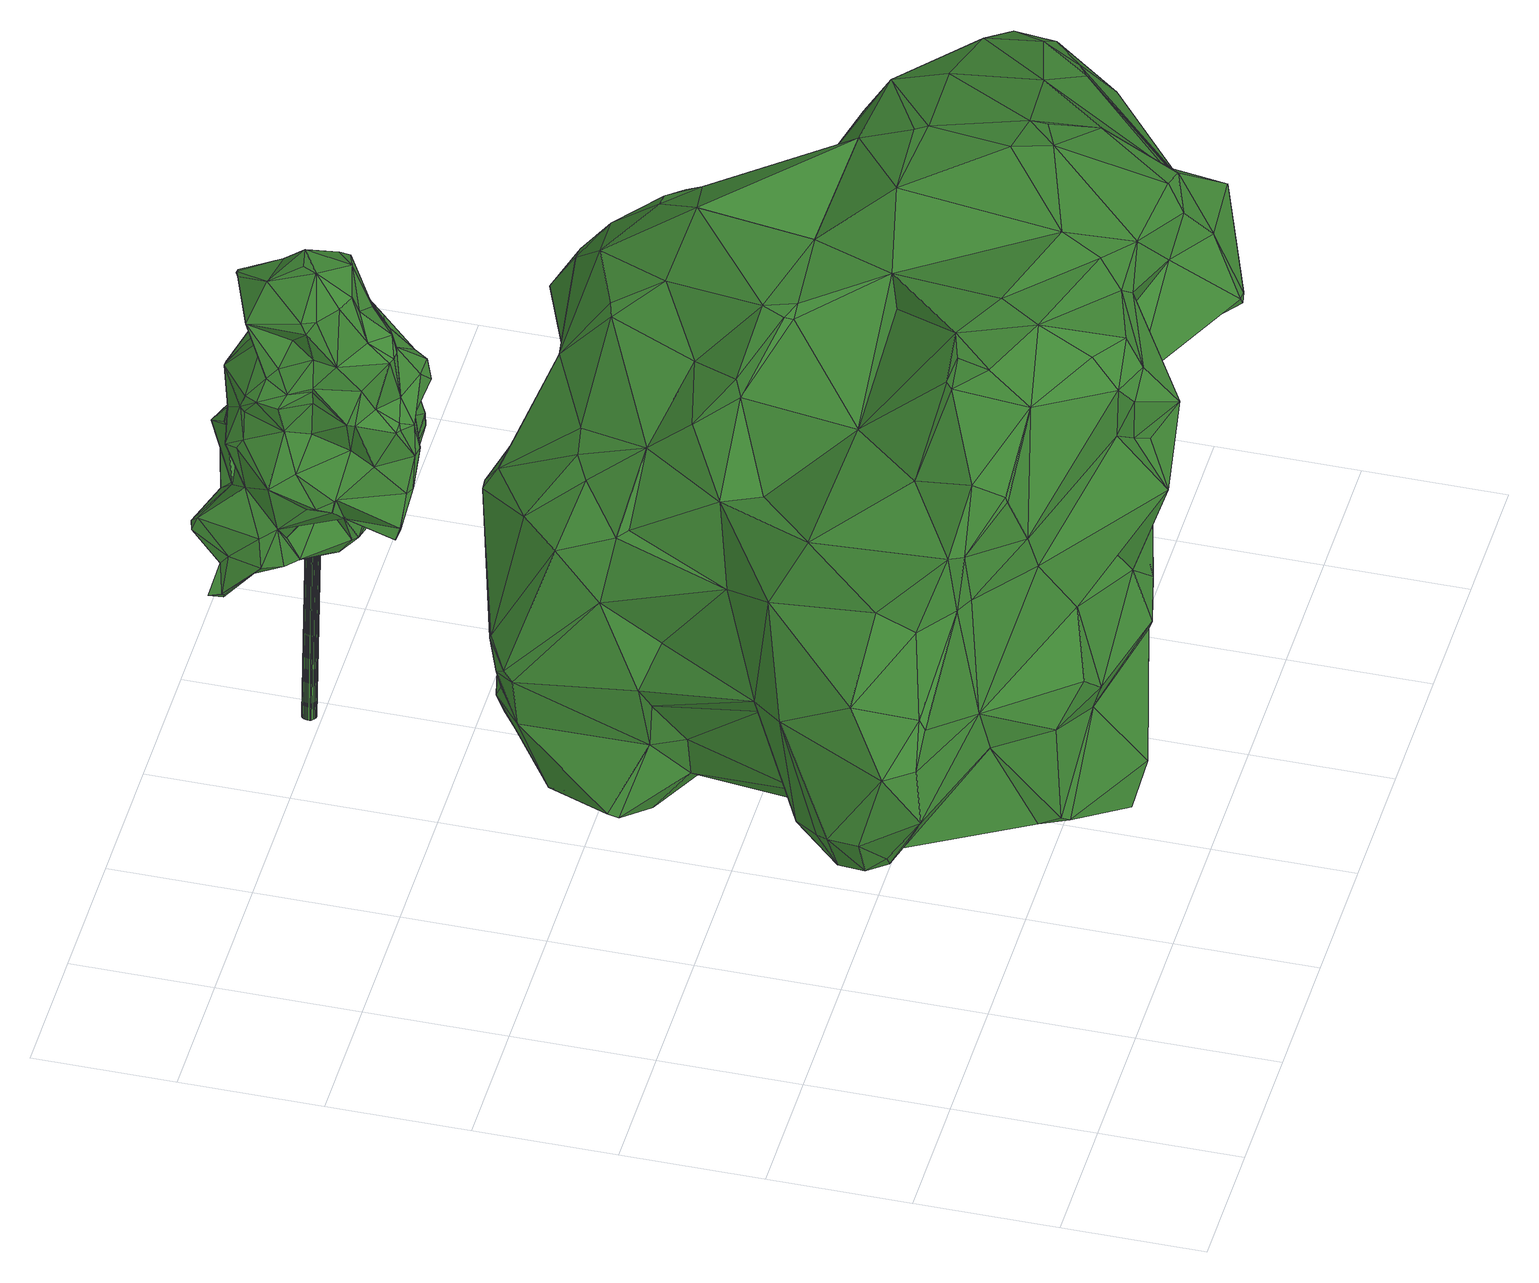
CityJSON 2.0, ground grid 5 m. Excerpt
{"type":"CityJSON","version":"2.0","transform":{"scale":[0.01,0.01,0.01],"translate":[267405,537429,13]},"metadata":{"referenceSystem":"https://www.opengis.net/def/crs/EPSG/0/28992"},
"CityObjects":{
"tree1":{"type":"SolitaryVegetationObject","attributes":{"gtid":31,"crown_width_m":25.55,"crown_median_z":27.09,"crown_r50_m":0.492,"crown_porosity":0.843,"trunk_H_m":13.98,"trunk_DBH_m":2.24,"trunk_radius_m":1.12,"trunk_base_height_m":13.11,"original_gtid":"31"},"geometry":[{"type":"Solid","lod":"3","boundaries":[[[[0,1,2]],[[3,4,5]],[[6,7,8]],[[9,10,11]],[[12,13,14]],[[15,16,17]],[[18,19,20]],[[21,22,23]],[[24,25,26]],[[27,28,29]],[[30,31,26]],[[32,33,34]],[[35,36,37]],[[38,39,40]],[[41,42,43]],[[44,45,46]],[[47,48,49]],[[50,51,52]],[[35,5,53]],[[37,3,35]],[[54,0,48]],[[55,56,57]],[[58,59,60]],[[61,62,63]],[[24,64,25]],[[65,66,67]],[[68,28,69]],[[70,71,72]],[[73,74,75]],[[67,76,65]],[[26,31,77]],[[4,78,56]],[[79,80,81]],[[82,56,83]],[[78,4,37]],[[84,85,86]],[[87,88,89]],[[90,91,92]],[[90,92,64]],[[93,94,95]],[[65,96,66]],[[38,97,20]],[[98,99,100]],[[101,102,95]],[[55,83,56]],[[103,104,105]],[[106,107,108]],[[109,110,111]],[[112,111,110]],[[80,113,114]],[[24,90,64]],[[115,116,117]],[[118,115,117]],[[91,28,92]],[[119,120,121]],[[122,83,33]],[[47,49,123]],[[124,125,126]],[[127,60,59]],[[26,128,114]],[[84,86,129]],[[130,93,131]],[[43,86,130]],[[132,133,134]],[[132,134,135]],[[26,25,128]],[[136,137,23]],[[138,139,140]],[[106,108,141]],[[128,25,64]],[[142,143,144]],[[145,9,11]],[[85,84,18]],[[72,146,70]],[[85,18,20]],[[72,147,146]],[[131,43,130]],[[148,149,150]],[[96,105,151]],[[152,153,19]],[[65,105,96]],[[41,99,154]],[[155,156,9]],[[145,157,9]],[[9,157,155]],[[158,98,100]],[[71,159,160]],[[43,161,100]],[[41,154,162]],[[131,161,43]],[[160,72,71]],[[43,100,41]],[[163,158,164]],[[165,156,152]],[[11,10,166]],[[152,156,153]],[[135,134,167]],[[70,168,166]],[[99,44,46]],[[105,65,103]],[[5,35,3]],[[169,107,170]],[[171,162,154]],[[37,4,3]],[[151,172,96]],[[172,173,96]],[[96,173,66]],[[14,174,175]],[[176,177,141]],[[86,178,130]],[[99,98,179]],[[133,106,180]],[[99,179,44]],[[181,182,183]],[[167,182,181]],[[126,184,124]],[[171,99,46]],[[154,99,171]],[[100,99,41]],[[185,186,187]],[[17,28,68]],[[160,188,72]],[[168,146,138]],[[189,190,191]],[[192,87,193]],[[194,195,78]],[[29,17,16]],[[155,196,156]],[[153,156,196]],[[197,198,172]],[[122,199,82]],[[200,174,201]],[[121,120,202]],[[203,204,205]],[[86,85,178]],[[206,87,89]],[[149,201,207]],[[62,208,63]],[[209,117,210]],[[117,211,210]],[[79,212,80]],[[24,125,213]],[[213,125,124]],[[212,214,113]],[[76,184,215]],[[169,170,216]],[[54,48,47]],[[119,187,217]],[[1,204,218]],[[218,204,203]],[[117,219,118]],[[87,206,193]],[[52,190,50]],[[175,220,221]],[[222,223,129]],[[224,136,23]],[[225,226,163]],[[227,136,224]],[[228,229,230]],[[8,111,231]],[[196,157,228]],[[196,228,232]],[[181,233,140]],[[183,233,181]],[[234,235,236]],[[237,47,238]],[[188,238,47]],[[148,239,240]],[[137,136,241]],[[70,146,168]],[[167,139,146]],[[242,116,115]],[[243,199,244]],[[245,246,127]],[[247,248,143]],[[247,143,142]],[[128,249,80]],[[220,240,250]],[[251,252,231]],[[14,207,174]],[[133,183,134]],[[55,148,150]],[[240,201,148]],[[253,226,225]],[[150,254,55]],[[255,216,170]],[[231,252,8]],[[166,235,256]],[[175,174,200]],[[257,15,89]],[[16,15,257]],[[240,220,200]],[[201,240,200]],[[123,188,47]],[[55,57,148]],[[174,207,201]],[[240,239,250]],[[148,57,239]],[[175,221,258]],[[180,211,117]],[[175,200,220]],[[127,259,60]],[[149,148,201]],[[15,17,68]],[[36,194,37]],[[37,194,78]],[[36,29,194]],[[144,126,125]],[[57,260,239]],[[250,239,260]],[[194,29,261]],[[206,15,68]],[[206,89,15]],[[87,192,88]],[[187,262,91]],[[220,250,263]],[[221,263,257]],[[221,257,89]],[[16,261,29]],[[221,220,263]],[[195,263,260]],[[260,263,250]],[[195,257,263]],[[195,16,257]],[[14,59,12]],[[194,261,16]],[[194,16,195]],[[249,128,264]],[[249,264,27]],[[265,252,266]],[[103,267,104]],[[80,114,128]],[[197,189,198]],[[144,125,77]],[[157,196,155]],[[268,232,74]],[[32,2,33]],[[114,113,214]],[[115,269,242]],[[213,124,217]],[[185,213,186]],[[114,214,26]],[[30,26,214]],[[270,271,272]],[[272,254,270]],[[31,144,77]],[[30,144,31]],[[30,142,144]],[[270,273,271]],[[91,69,28]],[[91,274,69]],[[260,57,56]],[[260,56,195]],[[78,195,56]],[[82,4,56]],[[82,244,4]],[[9,235,10]],[[166,10,235]],[[156,235,9]],[[79,275,212]],[[166,168,11]],[[165,235,156]],[[70,159,71]],[[70,276,159]],[[46,277,171]],[[168,138,11]],[[166,234,70]],[[276,70,234]],[[159,278,279]],[[75,230,172]],[[73,75,172]],[[280,281,173]],[[146,139,138]],[[215,248,76]],[[160,237,188]],[[188,237,238]],[[72,188,147]],[[123,147,188]],[[109,111,282]],[[279,160,159]],[[231,111,112]],[[232,228,75]],[[151,73,172]],[[283,284,285]],[[55,254,286]],[[282,147,123]],[[109,282,123]],[[105,104,287]],[[111,8,7]],[[58,241,227]],[[136,227,241]],[[190,288,50]],[[79,289,275]],[[105,73,151]],[[103,65,248]],[[1,122,2]],[[167,134,182]],[[272,227,224]],[[290,5,45]],[[291,135,167]],[[215,143,248]],[[138,140,11]],[[93,292,97]],[[20,97,292]],[[26,125,24]],[[77,125,26]],[[76,248,65]],[[223,222,293]],[[291,294,135]],[[251,295,252]],[[266,252,295]],[[234,166,256]],[[184,67,296]],[[184,296,208]],[[181,140,167]],[[39,153,196]],[[225,102,101]],[[219,50,118]],[[242,133,180]],[[19,18,297]],[[4,45,5]],[[27,264,28]],[[51,50,219]],[[298,299,294]],[[100,164,158]],[[161,164,100]],[[172,230,197]],[[167,300,291]],[[196,268,39]],[[272,301,227]],[[209,302,303]],[[8,265,304]],[[252,265,8]],[[286,254,272]],[[121,305,119]],[[306,94,289]],[[264,92,28]],[[307,94,308]],[[127,59,245]],[[203,171,277]],[[35,309,27]],[[268,287,39]],[[53,163,226]],[[122,45,199]],[[246,310,259]],[[127,246,259]],[[241,58,137]],[[231,112,251]],[[311,221,89]],[[49,283,123]],[[1,0,204]],[[115,288,189]],[[187,91,90]],[[73,105,287]],[[74,73,287]],[[29,36,27]],[[27,36,35]],[[29,28,17]],[[217,312,186]],[[91,262,274]],[[217,124,61]],[[307,40,287]],[[33,83,286]],[[214,212,275]],[[304,265,313]],[[265,314,313]],[[74,287,268]],[[95,102,315]],[[134,183,182]],[[55,286,83]],[[300,146,147]],[[300,147,282]],[[305,316,88]],[[227,301,58]],[[12,58,301]],[[139,167,140]],[[219,209,51]],[[298,282,6]],[[67,184,76]],[[32,48,0]],[[184,126,143]],[[184,143,215]],[[62,184,208]],[[317,63,208]],[[50,288,118]],[[115,118,288]],[[313,318,202]],[[319,5,158]],[[190,189,288]],[[277,218,203]],[[277,46,218]],[[271,273,13]],[[276,293,159]],[[146,300,167]],[[311,89,88]],[[258,221,311]],[[282,291,300]],[[14,175,59]],[[313,202,302]],[[13,12,301]],[[301,272,271]],[[271,13,301]],[[129,86,42]],[[59,58,12]],[[142,30,275]],[[142,275,289]],[[320,152,297]],[[62,61,184]],[[124,184,61]],[[19,297,152]],[[298,6,299]],[[41,162,42]],[[43,42,86]],[[6,321,299]],[[5,290,158]],[[158,290,98]],[[179,98,290]],[[44,179,290]],[[266,58,60]],[[33,21,34]],[[322,61,323]],[[217,61,322]],[[282,111,7]],[[112,295,251]],[[144,143,126]],[[21,33,286]],[[110,295,112]],[[285,295,110]],[[191,190,317]],[[278,293,222]],[[61,63,323]],[[27,309,249]],[[80,212,113]],[[110,109,283]],[[21,23,137]],[[123,283,109]],[[95,315,93]],[[232,268,196]],[[80,309,81]],[[79,81,309]],[[191,317,208]],[[319,158,53]],[[319,53,5]],[[64,92,128]],[[264,128,92]],[[249,309,80]],[[107,216,135]],[[309,35,53]],[[253,101,79]],[[307,38,40]],[[223,293,276]],[[14,273,207]],[[13,273,14]],[[149,207,273]],[[270,149,273]],[[305,88,192]],[[317,190,52]],[[222,162,205]],[[307,287,104]],[[222,129,42]],[[222,42,162]],[[230,75,228]],[[282,298,291]],[[75,74,232]],[[133,269,183]],[[242,269,133]],[[284,48,34]],[[309,253,79]],[[180,117,242]],[[242,117,116]],[[279,278,237]],[[224,23,22]],[[222,205,278]],[[237,278,205]],[[317,324,63]],[[324,303,120]],[[321,304,299]],[[8,304,321]],[[203,162,171]],[[203,205,162]],[[290,45,44]],[[218,45,122]],[[199,45,244]],[[244,45,4]],[[8,321,6]],[[210,325,302]],[[158,163,53]],[[104,94,307]],[[313,314,310]],[[253,225,101]],[[287,40,39]],[[310,316,313]],[[310,88,316]],[[259,266,60]],[[326,327,245]],[[326,258,327]],[[259,328,266]],[[311,88,310]],[[311,310,258]],[[39,38,153]],[[122,33,2]],[[209,219,117]],[[52,51,209]],[[131,93,315]],[[135,294,107]],[[299,107,294]],[[236,320,297]],[[110,283,285]],[[206,69,193]],[[97,307,308]],[[159,293,278]],[[30,214,275]],[[150,270,254]],[[270,150,149]],[[193,305,192]],[[208,296,191]],[[189,191,296]],[[183,229,228]],[[269,197,229]],[[145,228,157]],[[255,133,132]],[[119,323,120]],[[21,295,285]],[[137,295,21]],[[323,63,324]],[[217,323,119]],[[217,322,323]],[[304,313,325]],[[197,230,229]],[[183,269,229]],[[283,49,284]],[[285,284,21]],[[309,53,226]],[[244,82,243]],[[199,243,82]],[[122,82,83]],[[32,0,2]],[[32,34,48]],[[218,122,1]],[[153,38,19]],[[299,304,177]],[[236,297,84]],[[120,323,324]],[[161,131,164]],[[67,66,281]],[[132,135,216]],[[68,69,206]],[[193,69,262]],[[119,262,187]],[[193,262,305]],[[119,305,262]],[[274,262,69]],[[234,236,276]],[[329,11,140]],[[79,101,306]],[[79,306,289]],[[298,294,291]],[[0,54,204]],[[160,279,237]],[[47,237,204]],[[47,204,54]],[[204,237,205]],[[266,295,58]],[[58,295,137]],[[218,46,45]],[[312,187,186]],[[90,24,185]],[[90,185,187]],[[24,213,185]],[[163,102,225]],[[255,170,330]],[[106,330,107]],[[107,330,170]],[[303,324,317]],[[303,317,52]],[[209,303,52]],[[21,284,34]],[[276,236,84]],[[18,84,297]],[[104,289,94]],[[309,226,253]],[[169,216,107]],[[20,19,38]],[[67,281,280]],[[289,267,142]],[[211,325,210]],[[133,255,106]],[[173,281,66]],[[307,97,38]],[[308,94,93]],[[97,308,93]],[[284,49,48]],[[132,216,255]],[[289,104,267]],[[173,172,198]],[[280,173,198]],[[296,67,198]],[[296,198,189]],[[280,198,67]],[[141,177,211]],[[302,325,313]],[[177,304,325]],[[177,325,211]],[[211,180,141]],[[306,101,94]],[[95,94,101]],[[329,145,11]],[[234,256,235]],[[236,235,320]],[[165,320,235]],[[165,152,320]],[[202,331,121]],[[318,331,202]],[[107,299,108]],[[130,178,93]],[[292,93,178]],[[180,106,141]],[[223,276,129]],[[276,84,129]],[[315,164,131]],[[286,22,21]],[[292,178,85]],[[315,163,164]],[[176,299,177]],[[313,331,318]],[[316,331,313]],[[108,299,176]],[[108,176,141]],[[272,224,22]],[[272,22,286]],[[106,255,330]],[[265,266,328]],[[175,258,326]],[[328,259,310]],[[328,310,314]],[[328,314,265]],[[210,302,209]],[[103,247,267]],[[142,267,247]],[[175,326,59]],[[326,245,59]],[[246,327,310]],[[258,310,327]],[[245,327,246]],[[228,145,233]],[[228,233,183]],[[120,302,202]],[[303,302,120]],[[103,248,247]],[[189,332,115]],[[269,115,332]],[[197,269,332]],[[197,332,189]],[[329,233,145]],[[140,233,329]],[[316,305,331]],[[121,331,305]],[[282,7,6]],[[187,312,217]],[[315,102,163]],[[292,85,20]],[[213,217,186]],[[333,334,335]],[[333,335,336]],[[336,335,337]],[[336,337,338]],[[335,334,339]],[[335,339,337]],[[337,339,340]],[[337,340,338]],[[339,334,341]],[[339,341,340]],[[340,341,342]],[[340,342,338]],[[341,334,343]],[[341,343,342]],[[342,343,344]],[[342,344,338]],[[343,334,345]],[[343,345,344]],[[344,345,346]],[[344,346,338]],[[345,334,347]],[[345,347,346]],[[346,347,348]],[[346,348,338]],[[347,334,349]],[[347,349,348]],[[348,349,350]],[[348,350,338]],[[349,334,351]],[[349,351,350]],[[350,351,352]],[[350,352,338]],[[351,334,353]],[[351,353,352]],[[352,353,354]],[[352,354,338]],[[353,334,355]],[[353,355,354]],[[354,355,356]],[[354,356,338]],[[355,334,357]],[[355,357,356]],[[356,357,358]],[[356,358,338]],[[357,334,359]],[[357,359,358]],[[358,359,360]],[[358,360,338]],[[359,334,361]],[[359,361,360]],[[360,361,362]],[[360,362,338]],[[361,334,363]],[[361,363,362]],[[362,363,364]],[[362,364,338]],[[363,334,365]],[[363,365,364]],[[364,365,366]],[[364,366,338]],[[365,334,367]],[[365,367,366]],[[366,367,368]],[[366,368,338]],[[367,334,369]],[[367,369,368]],[[368,369,370]],[[368,370,338]],[[369,334,371]],[[369,371,370]],[[370,371,372]],[[370,372,338]],[[371,334,373]],[[371,373,372]],[[372,373,374]],[[372,374,338]],[[373,334,375]],[[373,375,374]],[[374,375,376]],[[374,376,338]],[[375,334,377]],[[375,377,376]],[[376,377,378]],[[376,378,338]],[[377,334,379]],[[377,379,378]],[[378,379,380]],[[378,380,338]],[[379,334,381]],[[379,381,380]],[[380,381,382]],[[380,382,338]],[[381,334,333]],[[381,333,382]],[[382,333,336]],[[382,336,338]]]]}]},
"tree2":{"type":"SolitaryVegetationObject","attributes":{"gtid":105,"crown_width_m":7.41,"crown_median_z":24.79,"crown_r50_m":0.327,"crown_porosity":0.875,"trunk_H_m":11.65,"trunk_DBH_m":0.505,"trunk_radius_m":0.253,"trunk_base_height_m":13.14,"original_gtid":"105"},"geometry":[{"type":"Solid","lod":"3","boundaries":[[[[383,384,385]],[[383,386,384]],[[387,388,389]],[[390,391,392]],[[393,394,395]],[[396,397,386]],[[397,398,386]],[[399,400,401]],[[402,403,404]],[[405,404,403]],[[406,407,408]],[[409,410,411]],[[412,413,414]],[[412,415,413]],[[416,387,389]],[[417,418,419]],[[417,420,418]],[[421,422,423]],[[424,425,426]],[[427,428,429]],[[430,431,432]],[[399,433,400]],[[434,435,436]],[[437,438,439]],[[440,441,442]],[[440,442,426]],[[443,444,389]],[[445,446,447]],[[445,447,412]],[[448,449,450]],[[448,451,449]],[[415,448,452]],[[450,452,448]],[[450,453,414]],[[449,453,450]],[[454,455,456]],[[414,413,450]],[[457,454,458]],[[459,460,461]],[[462,463,464]],[[465,466,467]],[[429,428,468]],[[431,469,458]],[[410,467,466]],[[450,413,452]],[[452,413,415]],[[470,471,430]],[[472,406,408]],[[473,388,474]],[[475,423,476]],[[410,477,467]],[[478,479,480]],[[481,482,483]],[[389,444,416]],[[387,416,481]],[[439,438,484]],[[467,477,465]],[[416,444,443]],[[485,483,480]],[[481,483,485]],[[404,424,486]],[[487,488,458]],[[394,393,489]],[[490,389,388]],[[491,492,493]],[[494,495,496]],[[400,433,497]],[[470,498,499]],[[470,499,500]],[[501,502,503]],[[494,496,504]],[[505,506,507]],[[491,493,508]],[[509,421,510]],[[510,511,509]],[[474,388,387]],[[512,513,514]],[[515,513,512]],[[459,461,516]],[[514,468,511]],[[386,398,517]],[[518,468,428]],[[519,520,521]],[[415,522,448]],[[420,523,418]],[[524,432,525]],[[526,527,528]],[[529,483,482]],[[475,530,466]],[[531,532,533]],[[534,503,535]],[[534,535,536]],[[464,495,537]],[[496,495,464]],[[504,496,464]],[[461,487,516]],[[538,525,436]],[[401,539,397]],[[401,443,539]],[[539,443,389]],[[526,528,499]],[[540,406,475]],[[477,435,510]],[[541,542,543]],[[462,542,541]],[[473,490,388]],[[544,480,545]],[[512,514,455]],[[527,526,546]],[[527,546,489]],[[504,531,494]],[[533,495,494]],[[545,547,407]],[[548,549,550]],[[486,549,548]],[[449,551,453]],[[431,430,469]],[[518,428,427]],[[539,398,397]],[[550,552,553]],[[533,554,555]],[[392,556,508]],[[387,481,474]],[[457,488,557]],[[401,400,443]],[[558,403,417]],[[540,476,559]],[[560,526,437]],[[455,557,512]],[[526,438,437]],[[561,562,563]],[[508,556,518]],[[475,552,564]],[[475,406,552]],[[538,436,435]],[[412,522,415]],[[419,433,417]],[[487,565,488]],[[566,511,468]],[[566,567,511]],[[565,557,488]],[[490,536,389]],[[539,389,536]],[[538,568,525]],[[503,517,398]],[[436,569,434]],[[567,570,571]],[[491,508,518]],[[390,406,559]],[[540,559,406]],[[525,432,436]],[[516,487,458]],[[516,458,572]],[[402,548,573]],[[437,574,560]],[[575,393,576]],[[505,577,578]],[[546,579,489]],[[470,524,580]],[[577,581,451]],[[563,562,446]],[[516,572,500]],[[395,425,393]],[[448,522,451]],[[577,451,522]],[[401,397,396]],[[553,582,548]],[[583,584,399]],[[573,548,582]],[[555,574,437]],[[392,391,556]],[[573,585,402]],[[403,402,585]],[[559,476,391]],[[476,586,391]],[[454,431,458]],[[587,530,475]],[[475,564,587]],[[577,588,589]],[[543,542,590]],[[475,591,423]],[[592,576,593]],[[477,423,465]],[[500,594,516]],[[553,552,472]],[[425,593,393]],[[586,423,595]],[[395,426,425]],[[406,472,552]],[[484,438,499]],[[489,575,527]],[[596,578,589]],[[597,578,596]],[[489,393,575]],[[529,482,573]],[[383,385,598]],[[470,580,498]],[[507,577,505]],[[410,538,477]],[[458,488,457]],[[409,453,551]],[[562,447,446]],[[426,486,424]],[[573,582,529]],[[599,447,562]],[[515,385,600]],[[601,599,562]],[[517,385,384]],[[589,602,596]],[[601,522,599]],[[464,580,603]],[[603,525,568]],[[477,538,435]],[[576,393,593]],[[604,427,429]],[[605,604,429]],[[582,606,547]],[[547,529,582]],[[431,454,569]],[[603,580,524]],[[603,524,525]],[[462,464,603]],[[607,608,591]],[[456,455,514]],[[511,456,514]],[[394,609,395]],[[526,560,541]],[[426,395,609]],[[456,610,434]],[[511,610,456]],[[610,511,510]],[[482,481,420]],[[592,611,576]],[[576,611,575]],[[553,548,550]],[[472,408,553]],[[582,553,408]],[[526,541,546]],[[441,561,442]],[[440,609,441]],[[426,609,440]],[[489,579,394]],[[612,613,414]],[[552,442,563]],[[505,578,597]],[[570,423,571]],[[419,497,433]],[[523,497,419]],[[419,418,523]],[[604,502,501]],[[573,482,585]],[[403,585,417]],[[434,610,435]],[[416,523,420]],[[585,482,417]],[[481,416,420]],[[577,522,588]],[[445,412,613]],[[412,414,613]],[[431,569,436]],[[587,446,445]],[[445,613,612]],[[545,519,544]],[[468,518,556]],[[468,556,566]],[[430,471,469]],[[475,607,591]],[[487,598,565]],[[460,459,614]],[[503,398,535]],[[500,615,594]],[[594,459,516]],[[594,575,459]],[[565,598,385]],[[482,420,417]],[[519,407,520]],[[545,480,547]],[[540,475,476]],[[463,574,554]],[[463,554,464]],[[449,581,551]],[[594,527,575]],[[555,554,574]],[[519,545,407]],[[552,563,564]],[[464,616,498]],[[537,616,464]],[[512,557,565]],[[512,565,515]],[[434,569,454]],[[456,434,454]],[[457,557,454]],[[446,587,564]],[[446,564,563]],[[565,385,515]],[[514,429,468]],[[454,557,455]],[[617,485,479]],[[617,479,474]],[[431,436,432]],[[588,601,441]],[[588,522,601]],[[424,593,425]],[[409,612,453]],[[414,453,612]],[[530,612,466]],[[517,384,386]],[[536,535,539]],[[590,538,410]],[[390,407,406]],[[521,392,508]],[[510,435,610]],[[590,568,538]],[[524,430,432]],[[524,470,430]],[[618,404,405]],[[543,506,505]],[[523,416,497]],[[587,612,530]],[[445,612,587]],[[459,611,618]],[[515,600,605]],[[503,502,619]],[[605,600,619]],[[527,594,615]],[[396,620,399]],[[396,399,401]],[[429,514,513]],[[600,385,619]],[[517,503,619]],[[547,483,529]],[[547,480,483]],[[492,491,604]],[[442,549,426]],[[550,549,621]],[[442,621,549]],[[518,427,491]],[[561,563,442]],[[520,407,390]],[[441,601,561]],[[561,601,562]],[[501,492,604]],[[394,579,546]],[[470,500,471]],[[408,606,582]],[[412,447,522]],[[599,522,447]],[[399,584,433]],[[622,623,546]],[[622,541,623]],[[624,602,609]],[[441,609,602]],[[622,546,541]],[[597,546,623]],[[541,597,623]],[[589,588,602]],[[423,570,595]],[[548,404,486]],[[548,402,404]],[[500,528,615]],[[567,422,511]],[[550,621,552]],[[552,621,442]],[[492,473,493]],[[624,596,602]],[[464,532,504]],[[504,532,531]],[[592,593,404]],[[404,593,424]],[[503,534,501]],[[405,583,614]],[[589,578,577]],[[558,417,584]],[[417,433,584]],[[405,403,584]],[[558,584,403]],[[441,602,588]],[[583,405,584]],[[531,533,494]],[[461,625,383]],[[461,383,487]],[[461,460,625]],[[480,479,485]],[[423,608,465]],[[586,476,423]],[[501,534,492]],[[466,607,475]],[[473,534,490]],[[492,534,473]],[[490,534,536]],[[546,624,394]],[[404,611,592]],[[624,609,394]],[[400,497,443]],[[443,497,416]],[[596,624,597]],[[546,597,624]],[[407,547,606]],[[509,422,421]],[[541,543,597]],[[614,626,383]],[[590,410,543]],[[410,506,543]],[[620,626,583]],[[620,396,626]],[[386,626,396]],[[386,383,626]],[[620,583,399]],[[614,583,626]],[[575,611,459]],[[507,581,577]],[[407,606,408]],[[383,625,614]],[[460,614,625]],[[539,535,398]],[[614,618,405]],[[459,618,614]],[[383,598,487]],[[464,498,580]],[[544,478,480]],[[544,521,478]],[[519,521,544]],[[559,391,390]],[[499,498,484]],[[533,532,554]],[[499,438,526]],[[464,554,532]],[[555,437,439]],[[427,604,491]],[[537,495,439]],[[533,555,439]],[[533,439,495]],[[537,439,616]],[[616,439,484]],[[616,484,498]],[[591,608,423]],[[586,556,391]],[[520,392,521]],[[390,392,520]],[[586,566,556]],[[603,568,462]],[[542,462,568]],[[542,568,590]],[[605,513,515]],[[605,429,513]],[[511,422,509]],[[423,422,571]],[[474,481,617]],[[499,528,500]],[[485,617,481]],[[478,493,473]],[[521,493,478]],[[521,508,493]],[[505,597,543]],[[618,611,404]],[[510,423,477]],[[486,426,549]],[[517,619,385]],[[510,421,423]],[[604,619,502]],[[605,619,604]],[[507,551,581]],[[572,471,500]],[[474,479,473]],[[478,473,479]],[[572,458,471]],[[469,471,458]],[[612,411,466]],[[451,581,449]],[[567,595,570]],[[586,595,566]],[[566,595,567]],[[571,422,567]],[[465,608,466]],[[466,608,607]],[[527,615,528]],[[409,411,612]],[[410,466,411]],[[409,551,410]],[[410,551,506]],[[506,551,507]],[[560,574,463]],[[541,463,462]],[[541,560,463]],[[627,628,629]],[[627,629,630]],[[630,629,631]],[[630,631,632]],[[629,628,633]],[[629,633,631]],[[631,633,634]],[[631,634,632]],[[633,628,635]],[[633,635,634]],[[634,635,636]],[[634,636,632]],[[635,628,637]],[[635,637,636]],[[636,637,638]],[[636,638,632]],[[637,628,639]],[[637,639,638]],[[638,639,640]],[[638,640,632]],[[639,628,641]],[[639,641,640]],[[640,641,642]],[[640,642,632]],[[641,628,643]],[[641,643,642]],[[642,643,644]],[[642,644,632]],[[643,628,645]],[[643,645,644]],[[644,645,646]],[[644,646,632]],[[645,628,647]],[[645,647,646]],[[646,647,648]],[[646,648,632]],[[647,628,649]],[[647,649,648]],[[648,649,650]],[[648,650,632]],[[649,628,651]],[[649,651,650]],[[650,651,652]],[[650,652,632]],[[651,628,653]],[[651,653,652]],[[652,653,654]],[[652,654,632]],[[653,628,655]],[[653,655,654]],[[654,655,656]],[[654,656,632]],[[655,628,657]],[[655,657,656]],[[656,657,658]],[[656,658,632]],[[657,628,659]],[[657,659,658]],[[658,659,660]],[[658,660,632]],[[659,628,661]],[[659,661,660]],[[660,661,662]],[[660,662,632]],[[661,628,663]],[[661,663,662]],[[662,663,664]],[[662,664,632]],[[663,628,665]],[[663,665,664]],[[664,665,666]],[[664,666,632]],[[665,628,667]],[[665,667,666]],[[666,667,668]],[[666,668,632]],[[667,628,669]],[[667,669,668]],[[668,669,670]],[[668,670,632]],[[669,628,671]],[[669,671,670]],[[670,671,672]],[[670,672,632]],[[671,628,673]],[[671,673,672]],[[672,673,674]],[[672,674,632]],[[673,628,675]],[[673,675,674]],[[674,675,676]],[[674,676,632]],[[675,628,627]],[[675,627,676]],[[676,627,630]],[[676,630,632]]]]}]}
},
"vertices":[
[2050,1774,1497],[1993,1691,1678],[2036,1614,1617],[1940,1120,2516],[2333,1300,2373],[1928,1307,2450],[1739,950,514],[1757,935,503],[1757,860,502],[760,2060,451],[850,2081,388],[938,2023,294],[2996,735,1288],[3039,764,1299],[3040,682,1327],[2171,283,2314],[2213,554,2418],[2071,291,2350],[750,2254,1071],[666,2189,1000],[705,2024,1520],[2530,1313,1189],[2807,1177,1195],[2630,1305,1017],[1054,201,2305],[1084,297,2404],[820,438,2374],[1580,526,2491],[1730,309,2374],[1960,652,2529],[580,575,2206],[586,463,2173],[2022,1572,1560],[2462,1261,1504],[2067,1204,1408],[1589,1090,2555],[1887,780,2556],[1965,1078,2519],[671,1864,1357],[593,1714,1073],[671,1653,1228],[1643,2195,1983],[1419,2168,1688],[1284,2160,1865],[1807,1862,2212],[2016,1466,2206],[1920,1924,1992],[1927,1665,1340],[1980,1642,1409],[1924,1631,1340],[1010,143,562],[1118,152,665],[1087,108,704],[1471,1339,2379],[2046,1774,1488],[3038,1060,1887],[2845,1117,2172],[2994,1053,2095],[2754,1003,1088],[2845,735,1322],[2720,809,1325],[857,290,1516],[763,242,1283],[886,215,1162],[1222,216,2392],[9,737,1363],[29,819,1051],[52,615,1172],[1981,216,2312],[1882,240,2184],[1467,2144,544],[1565,2090,660],[1637,1956,596],[187,1072,976],[477,1270,1172],[455,1126,878],[79,637,1368],[587,456,2152],[2372,1112,2406],[869,1036,2114],[1030,746,2460],[1316,1020,2273],[2442,1376,2030],[2590,1279,1865],[1036,2356,1449],[848,2168,1522],[1054,2307,1531],[2090,40,1917],[2166,112,1850],[2396,172,2107],[1202,154,2297],[1527,272,2325],[1466,294,2381],[897,1762,1860],[721,1469,1832],[876,1603,2012],[44,930,1045],[732,1824,1596],[1673,1917,2247],[1716,2094,2093],[1517,2079,2140],[917,1449,2128],[971,1477,2155],[157,881,1528],[448,1235,1671],[224,1138,1361],[1127,828,1409],[1509,1200,1163],[1606,961,1221],[1870,1167,500],[1988,1214,808],[1947,1037,488],[2226,942,674],[929,714,2440],[885,596,2449],[984,558,673],[1053,586,712],[1217,416,730],[1058,301,622],[1440,185,1687],[1370,163,1256],[1587,342,1632],[2139,1427,1900],[1954,1588,785],[726,389,1778],[669,409,1938],[489,553,1791],[2585,443,1474],[1079,478,2509],[1073,2358,1454],[1027,2020,1788],[1259,1976,2084],[873,1292,942],[1082,818,933],[959,1281,783],[1165,1433,907],[3030,1194,1063],[2631,1262,985],[1438,1942,398],[1260,1764,448],[1198,1786,441],[1224,576,1176],[446,623,1986],[448,593,1770],[465,571,1990],[631,1673,550],[1553,1918,489],[1782,1625,681],[3111,866,1902],[3113,887,1785],[3086,992,1782],[88,978,1019],[722,2230,944],[642,2155,978],[1714,2197,1963],[506,1797,598],[649,2137,798],[516,1758,581],[1557,1760,2358],[1464,2141,1045],[1593,1954,974],[1302,1991,2106],[1760,2313,1740],[1165,1437,2324],[1332,1810,2215],[757,2222,851],[1032,2284,516],[1309,1605,572],[1412,2148,464],[1333,1571,1217],[1115,1367,1480],[1791,2174,1918],[131,918,866],[100,816,888],[3127,674,1532],[2772,338,1524],[1728,660,1279],[1633,423,1128],[951,2011,1738],[1732,1918,2233],[1134,780,948],[915,1476,663],[921,1300,708],[856,1228,659],[474,524,1320],[1111,159,2219],[1141,168,2038],[1265,45,2120],[1883,1657,794],[654,369,732],[711,276,722],[679,298,752],[2068,37,1890],[2045,38,1927],[2089,766,2507],[2517,828,2319],[604,1677,839],[420,880,799],[265,729,870],[2298,1393,2103],[2866,524,1726],[3074,721,1819],[1685,276,1127],[1855,1993,1840],[2017,1806,1502],[1592,2043,1603],[2080,138,2156],[3143,697,1518],[670,312,1135],[1320,338,850],[1321,361,842],[1295,420,946],[848,730,2399],[1114,221,2058],[822,706,2396],[167,629,1477],[1025,1506,1130],[1193,66,1794],[1935,1871,1931],[1114,202,641],[2792,445,1765],[2664,370,1814],[1423,2100,1479],[1339,2139,1302],[3031,1201,1071],[1129,1355,2319],[1182,1323,2342],[3060,1130,1091],[657,1552,703],[619,1080,752],[523,1076,770],[1990,907,508],[630,1556,867],[834,1496,632],[1011,2274,660],[938,2285,656],[981,2242,960],[1681,1796,1201],[1725,1634,1136],[3022,913,2056],[3047,716,1860],[2766,1069,1057],[1061,633,753],[2351,1397,2133],[2326,1391,2225],[2629,374,1446],[2581,415,1465],[368,712,1714],[173,651,1509],[1179,628,2510],[2877,799,2097],[2241,870,663],[2158,749,674],[1133,1323,2313],[3044,1028,1746],[820,1163,1224],[965,2289,641],[2454,402,2088],[2612,307,1444],[2211,621,1319],[2837,910,2207],[2092,706,2501],[1566,268,1917],[2771,745,2147],[1553,387,2430],[2047,598,918],[2213,903,1128],[381,852,1762],[594,1668,1018],[649,946,834],[3092,772,1452],[3049,796,1328],[3034,1065,1202],[3106,757,1452],[1677,343,2084],[649,788,2123],[1211,2223,1036],[1926,1919,1970],[1482,2072,1269],[1523,2039,1070],[142,744,898],[106,745,949],[1838,1182,500],[1982,1418,851],[1955,1320,1115],[1989,1255,960],[2685,1234,1550],[431,1278,1250],[982,398,647],[499,1112,1915],[1780,1799,2259],[1555,1449,695],[885,1966,1688],[1427,2120,1235],[1591,1347,775],[2203,981,1008],[537,503,1127],[758,2260,1056],[1708,1109,596],[1724,872,962],[1634,1523,673],[3057,1080,1144],[1600,307,1057],[1263,151,1120],[1809,678,972],[1880,321,1763],[775,1334,1838],[607,1417,1561],[754,1785,1618],[1328,1039,2412],[2179,409,1521],[2314,268,1823],[1189,126,2005],[2002,469,1119],[2058,511,1132],[1117,1656,2075],[2028,430,1507],[909,249,1052],[1701,349,1157],[1568,1355,2227],[800,2245,940],[1751,863,509],[1204,258,1485],[1236,198,1387],[1235,132,1180],[1599,375,1073],[2645,341,1448],[2610,314,1439],[2156,595,1206],[963,1952,531],[1198,964,1521],[1819,459,1365],[766,619,934],[1587,1095,10],[1475,1095,11],[1583,1124,10],[1599,1090,1408],[1595,1119,1408],[1487,1091,1409],[1572,1151,10],[1584,1146,1409],[1554,1174,10],[1566,1170,1409],[1531,1192,11],[1543,1188,1409],[1504,1203,11],[1516,1199,1409],[1475,1207,11],[1487,1203,1410],[1446,1203,11],[1458,1199,1410],[1419,1192,12],[1431,1188,1410],[1396,1174,12],[1408,1170,1410],[1378,1151,12],[1390,1147,1410],[1367,1124,12],[1379,1120,1410],[1363,1095,12],[1375,1091,1410],[1367,1066,12],[1379,1062,1410],[1378,1039,12],[1390,1035,1410],[1396,1016,11],[1407,1012,1410],[1419,998,11],[1430,994,1409],[1446,987,11],[1457,983,1409],[1475,983,11],[1486,979,1409],[1504,987,10],[1515,982,1409],[1531,998,10],[1542,994,1408],[1554,1016,10],[1566,1011,1408],[1572,1039,10],[1584,1034,1408],[1583,1066,10],[1595,1061,1408],
[1679,2857,1568],[1520,2808,1566],[1531,2713,1570],[1560,2880,1733],[1177,3008,1907],[1190,2961,1912],[1278,2984,2047],[1127,3015,1298],[1138,2885,1199],[1231,2854,1351],[1583,3311,1222],[1626,3314,1102],[1529,3353,1168],[1582,2962,1748],[1515,2927,1945],[1478,2843,1772],[1569,3093,1793],[1498,3105,1908],[1528,2970,1939],[1336,3306,1552],[1429,3240,1644],[1450,3245,1447],[1574,3179,1582],[1082,3097,1251],[1156,3062,1450],[1172,3205,1370],[1323,3165,708],[1370,2943,782],[1284,3159,741],[1122,3310,720],[1206,3286,655],[1199,3278,658],[1217,3295,663],[1266,3147,1988],[1424,3245,1878],[1373,3280,1911],[1397,3279,1906],[1357,3271,1910],[1368,2774,1178],[1204,2679,1072],[1247,2880,1040],[1504,3299,1265],[1555,3319,1231],[1437,3381,1205],[1279,2700,1459],[1262,2693,1445],[1326,2663,1423],[1677,2857,964],[1579,2788,1037],[1564,2776,935],[1438,3221,1894],[1506,2773,1053],[1462,2799,991],[1546,2765,941],[1764,3119,863],[1772,3070,870],[1835,3091,795],[1349,3274,1040],[1359,3329,985],[1275,3269,1082],[1393,3050,2042],[1309,3034,2041],[1126,3266,733],[1147,3249,880],[1159,3279,836],[1269,3293,669],[1330,3220,699],[1237,3292,637],[1325,3257,702],[1236,3295,639],[1324,3196,696],[1601,2694,1191],[1403,2684,1243],[1389,2680,1202],[1618,2700,1213],[1727,2822,1180],[1564,3067,1381],[1695,3016,1497],[1606,2922,1425],[1653,2926,823],[1692,2953,809],[1717,2918,700],[1312,2870,896],[1228,3025,849],[1331,2919,818],[1304,2654,1310],[1636,2875,1032],[1758,2877,905],[1728,2895,1073],[1174,3228,1330],[1202,2894,1723],[1172,2991,1866],[1145,3080,1034],[1119,2888,1166],[1331,2852,895],[1180,2971,1632],[1204,2975,1737],[1151,3050,1613],[1183,3199,1861],[1294,3167,1714],[1185,3130,1639],[1793,3045,837],[1196,3091,1680],[1361,3318,1272],[1649,2826,1355],[1638,2755,1280],[1662,3223,1088],[1234,2894,1946],[1265,2778,1515],[1286,2736,1705],[1227,2816,1615],[1820,3070,595],[1818,3050,641],[1791,3030,566],[1426,3132,1960],[1771,2894,876],[1747,2967,987],[1762,2936,1087],[1304,2726,1711],[1327,2722,1717],[1363,2747,1762],[1788,3031,564],[1437,3202,908],[1313,3072,844],[1311,3206,755],[1177,2826,1503],[1281,2700,1178],[1435,2819,1059],[1303,2661,1169],[1440,2703,1358],[1410,2683,1398],[1329,2644,1326],[1512,2652,1471],[1666,2980,1245],[1479,2787,1692],[1243,2703,1445],[1194,2974,1558],[1196,2978,1423],[1174,2853,1504],[1285,3304,753],[1374,3279,1915],[1687,2849,881],[1533,2777,899],[1729,3085,911],[1653,3189,1087],[1702,2994,970],[1170,3197,1562],[1168,3064,858],[1816,3071,595],[1815,3053,641],[1818,3054,641],[1296,2814,1768],[1376,2862,1829],[1299,2866,1948],[1811,3063,778],[1489,2794,928],[1430,2901,1977],[1135,2979,1148],[1646,3048,929],[1550,2914,966],[1440,3047,884],[1187,2974,1613],[1129,3074,1564],[1648,3198,1074],[1142,3153,1568],[1296,3289,1394],[1349,3306,1270],[1212,3273,1318],[1325,3166,711],[1155,3194,1183],[1196,3272,1320],[1793,3079,779],[1834,3095,794],[1223,2772,1304],[1595,2695,1247],[1418,3160,1663],[1123,2945,1163],[1753,3112,861],[1145,3375,1011],[1131,3369,984],[1123,3346,1046],[1133,3140,989],[1606,2741,1388],[1263,2673,1178],[1201,2677,1073],[1511,2899,959],[1546,2764,1048],[1179,2689,1042],[1183,2689,1040],[1732,2888,1162],[1308,3304,1562],[1783,3094,792],[1590,3176,1239],[1570,3250,1252],[1465,3307,862],[1499,3262,879],[1660,3224,1085],[1696,2861,854],[1332,3232,714],[1174,3215,1511],[1596,3026,1648],[1535,3126,1751],[1373,3228,1644],[1158,2886,1190],[1101,3125,893],[1427,3347,896],[1512,3278,876],[1426,2971,917],[1287,2956,1079],[1540,3261,1271],[1530,3289,1270],[1605,3027,1204],[1202,2681,1074],[1512,3259,888],[1503,3148,901],[1600,2845,1524],[1178,3282,855],[1518,2668,1550],[1303,3282,920],[1454,3312,939],[1653,2871,812],[1359,2718,1502],[1450,2673,1539],[1169,3200,1497],[1262,3080,902],[1357,2980,1002],[1480,3364,1155],[1466,2789,1044],[1496,3160,1361],[1243,3185,743],[1157,3264,706],[1681,3042,1551],[1653,2960,1049],[1800,3048,804],[1247,3056,1768],[1506,3100,1461],[1407,2745,1675],[1592,2990,1729],[1364,3262,1247],[1558,3062,1115],[1490,3134,913],[1465,3236,1026],[1691,2988,1496],[1619,3008,1641],[1450,3045,14],[1425,3045,14],[1449,3052,14],[1435,3023,1180],[1434,3029,1180],[1410,3022,1179],[1447,3058,14],[1431,3035,1180],[1443,3063,14],[1427,3040,1180],[1437,3067,15],[1422,3044,1180],[1431,3070,14],[1416,3047,1180],[1424,3070,14],[1409,3047,1180],[1418,3069,14],[1403,3046,1180],[1412,3067,14],[1397,3044,1179],[1407,3063,14],[1391,3040,1179],[1403,3057,14],[1387,3034,1179],[1401,3051,14],[1385,3028,1179],[1400,3045,14],[1384,3022,1179],[1401,3038,13],[1385,3015,1179],[1403,3032,13],[1388,3009,1179],[1408,3027,13],[1392,3004,1179],[1413,3023,13],[1397,3000,1179],[1419,3020,13],[1403,2998,1179],[1426,3020,13],[1410,2997,1179],[1432,3021,14],[1417,2998,1179],[1438,3023,14],[1423,3001,1179],[1443,3027,14],[1428,3005,1179],[1447,3033,14],[1432,3010,1179],[1449,3039,14],[1434,3016,1179]
]}
